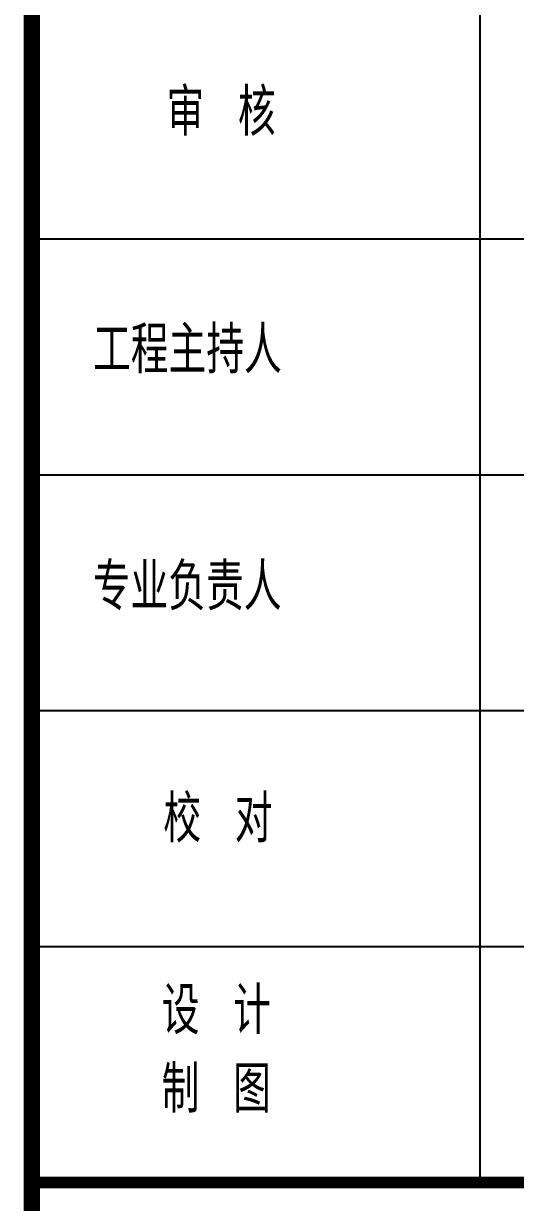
# Model space of a CAD drawing. Extents: x 33088 to 140010, y 13737 to 369010.
# Drawn here: x 114805 to 117097, y 100926 to 106424 of the extents above; entities that cross this region are included whole.
import ezdxf

# ---------------------------------------------------------------- set-up
doc = ezdxf.new("R2010")
doc.units = 0
doc.header["$LTSCALE"] = 1000
doc.header["$MEASUREMENT"] = 0
for name, color, linetype in [('PP-PM-TK', 7, 'CONTINUOUS'), ('PUB_TEXT', 7, 'CONTINUOUS'), ('PUB_TITLE', 4, 'CONTINUOUS')]:
    doc.layers.add(name, color=color, linetype=linetype)
doc.styles.add('TQ', font='txt.shx', dxfattribs={"width": 0.8, "bigfont": 'hztxt.shx'})

msp = doc.modelspace()

# ---------------------------------------------------------------- linework, layer by layer
at = {"layer": 'PP-PM-TK', "color": 4}
for points, const_width in [([(114843.4, 143129.4), (114843.4, 83129.4)], 77), ([(114843.4, 101019.8), (120893.4, 101019.8)], 22)]:
    msp.add_lwpolyline(points, dxfattribs=dict(at, const_width=const_width))
at = {"layer": 'PUB_TITLE', "color": 4}
for p, q in [((116933.3, 101019.8), (116933.3, 108719.8)), ((114843.4, 105419.8), (120893.4, 105419.8)), ((114843.4, 104319.8), (120893.4, 104319.8)), ((114843.4, 103219.8), (120893.4, 103219.8)), ((114843.4, 102119.8), (120893.4, 102119.8)), ((114843.4, 101019.8), (120893.4, 101019.8))]:
    msp.add_line(p, q, dxfattribs=at)
at = {"layer": 'PUB_TITLE', "color": 4, "const_width": 55}
msp.add_lwpolyline([(114843.4, 101019.8), (120893.4, 101019.8)], dxfattribs=at)

# ---------------------------------------------------------------- texts
at = {"layer": 'PUB_TEXT', "color": 2, "char_height": 220, "width": 1847.813, "attachment_point": 1, "style": 'TQ'}
for s, insert in [('审 核', (115470.9, 106121)), ('工程主持人', (115128.4, 105012.3)), ('专业负责人', (115127.2, 103908)), ('校 对', (115456.1, 102825.3)), ('设 计 \\P制 图', (115448.7, 101931.2))]:
    msp.add_mtext(s, dxfattribs=dict(at, insert=insert))

doc.saveas('drawing.dxf')
